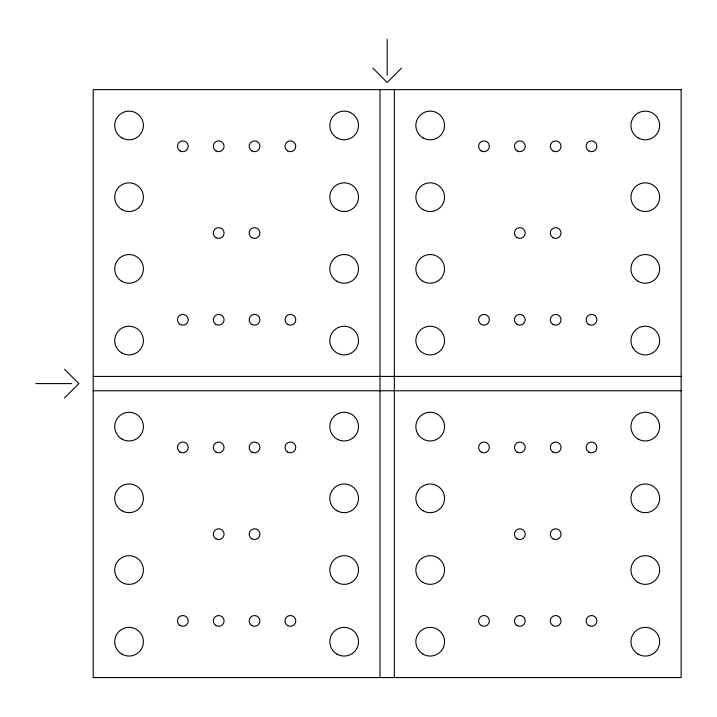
<?xml version="1.0" encoding="UTF-8"?>
<svg xmlns="http://www.w3.org/2000/svg" width="717" height="717" viewBox="0 0 717 717"><rect width="100%" height="100%" fill="white"/><g stroke="black" fill="none" stroke-linecap="round" stroke-linejoin="round"><path stroke-width="1.08" d="M64.53 397.935L78.87 383.595L64.53 369.255M401.52 68.115L387.18 82.455L372.84 68.115M93.21 376.425L681.15 376.425M35.85 383.595L71.7 383.595M93.21 390.765L681.15 390.765M394.35 89.625L394.35 677.565M387.18 39.435L387.18 75.285M380.01 89.625L380.01 677.565M681.15 89.625L93.21 89.625L93.21 677.565L681.15 677.565L681.15 89.625M417.778 433.785A14.34 14.34 0 0 0 442.622 433.785A14.34 14.34 0 0 0 430.2 412.275A14.34 14.34 0 0 0 417.778 433.785M331.738 433.785A14.34 14.34 0 0 0 356.582 433.785A14.34 14.34 0 0 0 344.16 412.275A14.34 14.34 0 0 0 331.738 433.785M423.03 654.137A14.34 14.34 0 0 0 444.54 641.715A14.34 14.34 0 0 0 423.03 629.293A14.34 14.34 0 0 0 423.03 654.137M638.13 439.037A14.34 14.34 0 0 0 659.64 426.615A14.34 14.34 0 0 0 638.13 414.193A14.34 14.34 0 0 0 638.13 439.037M287.687 150.946A5.395 5.395 0 0 0 295.78 146.277A5.395 5.395 0 0 0 287.687 141.607A5.395 5.395 0 0 0 287.687 150.946M251.837 150.946A5.395 5.395 0 0 0 259.93 146.277A5.395 5.395 0 0 0 251.837 141.607A5.395 5.395 0 0 0 251.837 150.946M215.987 150.946A5.395 5.395 0 0 0 224.08 146.277A5.395 5.395 0 0 0 215.987 141.607A5.395 5.395 0 0 0 215.987 150.946M215.987 237.694A5.395 5.395 0 0 0 224.08 233.025A5.395 5.395 0 0 0 215.987 228.356A5.395 5.395 0 0 0 215.987 237.694M180.137 150.946A5.395 5.395 0 0 0 188.23 146.277A5.395 5.395 0 0 0 180.137 141.607A5.395 5.395 0 0 0 180.137 150.946M287.687 324.442A5.395 5.395 0 0 0 295.78 319.773A5.395 5.395 0 0 0 287.687 315.104A5.395 5.395 0 0 0 287.687 324.442M251.837 324.442A5.395 5.395 0 0 0 259.93 319.773A5.395 5.395 0 0 0 251.837 315.104A5.395 5.395 0 0 0 251.837 324.442M251.837 237.694A5.395 5.395 0 0 0 259.93 233.025A5.395 5.395 0 0 0 251.837 228.356A5.395 5.395 0 0 0 251.837 237.694M215.987 324.442A5.395 5.395 0 0 0 224.08 319.773A5.395 5.395 0 0 0 215.987 315.104A5.395 5.395 0 0 0 215.987 324.442M180.137 324.442A5.395 5.395 0 0 0 188.23 319.773A5.395 5.395 0 0 0 180.137 315.104A5.395 5.395 0 0 0 180.137 324.442M588.827 150.946A5.395 5.395 0 0 0 596.92 146.277A5.395 5.395 0 0 0 588.827 141.607A5.395 5.395 0 0 0 588.827 150.946M552.977 150.946A5.395 5.395 0 0 0 561.07 146.277A5.395 5.395 0 0 0 552.977 141.607A5.395 5.395 0 0 0 552.977 150.946M517.127 150.946A5.395 5.395 0 0 0 525.22 146.277A5.395 5.395 0 0 0 517.127 141.607A5.395 5.395 0 0 0 517.127 150.946M517.127 237.694A5.395 5.395 0 0 0 525.22 233.025A5.395 5.395 0 0 0 517.127 228.356A5.395 5.395 0 0 0 517.127 237.694M481.277 150.946A5.395 5.395 0 0 0 489.37 146.277A5.395 5.395 0 0 0 481.277 141.607A5.395 5.395 0 0 0 481.277 150.946M588.827 324.442A5.395 5.395 0 0 0 596.92 319.773A5.395 5.395 0 0 0 588.827 315.104A5.395 5.395 0 0 0 588.827 324.442M552.977 324.442A5.395 5.395 0 0 0 561.07 319.773A5.395 5.395 0 0 0 552.977 315.104A5.395 5.395 0 0 0 552.977 324.442M552.977 237.694A5.395 5.395 0 0 0 561.07 233.025A5.395 5.395 0 0 0 552.977 228.356A5.395 5.395 0 0 0 552.977 237.694M517.127 324.442A5.395 5.395 0 0 0 525.22 319.773A5.395 5.395 0 0 0 517.127 315.104A5.395 5.395 0 0 0 517.127 324.442M481.277 324.442A5.395 5.395 0 0 0 489.37 319.773A5.395 5.395 0 0 0 481.277 315.104A5.395 5.395 0 0 0 481.277 324.442M287.687 452.086A5.395 5.395 0 0 0 295.78 447.417A5.395 5.395 0 0 0 287.687 442.748A5.395 5.395 0 0 0 287.687 452.086M251.837 452.086A5.395 5.395 0 0 0 259.93 447.417A5.395 5.395 0 0 0 251.837 442.748A5.395 5.395 0 0 0 251.837 452.086M215.987 452.086A5.395 5.395 0 0 0 224.08 447.417A5.395 5.395 0 0 0 215.987 442.748A5.395 5.395 0 0 0 215.987 452.086M215.987 538.834A5.395 5.395 0 0 0 224.08 534.165A5.395 5.395 0 0 0 215.987 529.496A5.395 5.395 0 0 0 215.987 538.834M180.137 452.086A5.395 5.395 0 0 0 188.23 447.417A5.395 5.395 0 0 0 180.137 442.748A5.395 5.395 0 0 0 180.137 452.086M180.137 625.582A5.395 5.395 0 0 0 188.23 620.913A5.395 5.395 0 0 0 180.137 616.244A5.395 5.395 0 0 0 180.137 625.582M215.987 625.582A5.395 5.395 0 0 0 224.08 620.913A5.395 5.395 0 0 0 215.987 616.244A5.395 5.395 0 0 0 215.987 625.582M251.837 625.582A5.395 5.395 0 0 0 259.93 620.913A5.395 5.395 0 0 0 251.837 616.244A5.395 5.395 0 0 0 251.837 625.582M251.837 538.834A5.395 5.395 0 0 0 259.93 534.165A5.395 5.395 0 0 0 251.837 529.496A5.395 5.395 0 0 0 251.837 538.834M287.687 625.582A5.395 5.395 0 0 0 295.78 620.913A5.395 5.395 0 0 0 287.687 616.244A5.395 5.395 0 0 0 287.687 625.582M588.827 452.086A5.395 5.395 0 0 0 596.92 447.417A5.395 5.395 0 0 0 588.827 442.748A5.395 5.395 0 0 0 588.827 452.086M552.977 452.086A5.395 5.395 0 0 0 561.07 447.417A5.395 5.395 0 0 0 552.977 442.748A5.395 5.395 0 0 0 552.977 452.086M517.127 452.086A5.395 5.395 0 0 0 525.22 447.417A5.395 5.395 0 0 0 517.127 442.748A5.395 5.395 0 0 0 517.127 452.086M517.127 538.834A5.395 5.395 0 0 0 525.22 534.165A5.395 5.395 0 0 0 517.127 529.496A5.395 5.395 0 0 0 517.127 538.834M481.277 452.086A5.395 5.395 0 0 0 489.37 447.417A5.395 5.395 0 0 0 481.277 442.748A5.395 5.395 0 0 0 481.277 452.086M588.827 625.582A5.395 5.395 0 0 0 596.92 620.913A5.395 5.395 0 0 0 588.827 616.244A5.395 5.395 0 0 0 588.827 625.582M552.977 625.582A5.395 5.395 0 0 0 561.07 620.913A5.395 5.395 0 0 0 552.977 616.244A5.395 5.395 0 0 0 552.977 625.582M552.977 538.834A5.395 5.395 0 0 0 561.07 534.165A5.395 5.395 0 0 0 552.977 529.496A5.395 5.395 0 0 0 552.977 538.834M517.127 625.582A5.395 5.395 0 0 0 525.22 620.913A5.395 5.395 0 0 0 517.127 616.244A5.395 5.395 0 0 0 517.127 625.582M481.277 625.582A5.395 5.395 0 0 0 489.37 620.913A5.395 5.395 0 0 0 481.277 616.244A5.395 5.395 0 0 0 481.277 625.582M121.89 137.897A14.34 14.34 0 0 0 143.4 125.475A14.34 14.34 0 0 0 121.89 113.053A14.34 14.34 0 0 0 121.89 137.897M121.89 209.597A14.34 14.34 0 0 0 143.4 197.175A14.34 14.34 0 0 0 121.89 184.753A14.34 14.34 0 0 0 121.89 209.597M121.89 281.297A14.34 14.34 0 0 0 143.4 268.875A14.34 14.34 0 0 0 121.89 256.453A14.34 14.34 0 0 0 121.89 281.297M121.89 352.997A14.34 14.34 0 0 0 143.4 340.575A14.34 14.34 0 0 0 121.89 328.153A14.34 14.34 0 0 0 121.89 352.997M336.99 137.897A14.34 14.34 0 0 0 358.5 125.475A14.34 14.34 0 0 0 336.99 113.053A14.34 14.34 0 0 0 336.99 137.897M336.99 209.597A14.34 14.34 0 0 0 358.5 197.175A14.34 14.34 0 0 0 336.99 184.753A14.34 14.34 0 0 0 336.99 209.597M336.99 281.297A14.34 14.34 0 0 0 358.5 268.875A14.34 14.34 0 0 0 336.99 256.453A14.34 14.34 0 0 0 336.99 281.297M331.738 347.745A14.34 14.34 0 0 0 356.582 347.745A14.34 14.34 0 0 0 344.16 326.235A14.34 14.34 0 0 0 331.738 347.745M423.03 137.897A14.34 14.34 0 0 0 444.54 125.475A14.34 14.34 0 0 0 423.03 113.053A14.34 14.34 0 0 0 423.03 137.897M423.03 209.597A14.34 14.34 0 0 0 444.54 197.175A14.34 14.34 0 0 0 423.03 184.753A14.34 14.34 0 0 0 423.03 209.597M423.03 281.297A14.34 14.34 0 0 0 444.54 268.875A14.34 14.34 0 0 0 423.03 256.453A14.34 14.34 0 0 0 423.03 281.297M417.778 347.745A14.34 14.34 0 0 0 442.622 347.745A14.34 14.34 0 0 0 430.2 326.235A14.34 14.34 0 0 0 417.778 347.745M638.13 137.897A14.34 14.34 0 0 0 659.64 125.475A14.34 14.34 0 0 0 638.13 113.053A14.34 14.34 0 0 0 638.13 137.897M638.13 209.597A14.34 14.34 0 0 0 659.64 197.175A14.34 14.34 0 0 0 638.13 184.753A14.34 14.34 0 0 0 638.13 209.597M638.13 281.297A14.34 14.34 0 0 0 659.64 268.875A14.34 14.34 0 0 0 638.13 256.453A14.34 14.34 0 0 0 638.13 281.297M632.878 347.745A14.34 14.34 0 0 0 657.722 347.745A14.34 14.34 0 0 0 645.3 326.235A14.34 14.34 0 0 0 632.878 347.745M121.89 439.037A14.34 14.34 0 0 0 143.4 426.615A14.34 14.34 0 0 0 121.89 414.193A14.34 14.34 0 0 0 121.89 439.037M121.89 510.737A14.34 14.34 0 0 0 143.4 498.315A14.34 14.34 0 0 0 121.89 485.893A14.34 14.34 0 0 0 121.89 510.737M116.638 577.185A14.34 14.34 0 0 0 141.482 577.185A14.34 14.34 0 0 0 129.06 555.675A14.34 14.34 0 0 0 116.638 577.185M121.89 654.137A14.34 14.34 0 0 0 143.4 641.715A14.34 14.34 0 0 0 121.89 629.293A14.34 14.34 0 0 0 121.89 654.137M336.99 510.737A14.34 14.34 0 0 0 358.5 498.315A14.34 14.34 0 0 0 336.99 485.893A14.34 14.34 0 0 0 336.99 510.737M336.99 582.437A14.34 14.34 0 0 0 358.5 570.015A14.34 14.34 0 0 0 336.99 557.593A14.34 14.34 0 0 0 336.99 582.437M336.99 654.137A14.34 14.34 0 0 0 358.5 641.715A14.34 14.34 0 0 0 336.99 629.293A14.34 14.34 0 0 0 336.99 654.137M423.03 510.737A14.34 14.34 0 0 0 444.54 498.315A14.34 14.34 0 0 0 423.03 485.893A14.34 14.34 0 0 0 423.03 510.737M423.03 582.437A14.34 14.34 0 0 0 444.54 570.015A14.34 14.34 0 0 0 423.03 557.593A14.34 14.34 0 0 0 423.03 582.437M638.13 510.737A14.34 14.34 0 0 0 659.64 498.315A14.34 14.34 0 0 0 638.13 485.893A14.34 14.34 0 0 0 638.13 510.737M638.13 582.437A14.34 14.34 0 0 0 659.64 570.015A14.34 14.34 0 0 0 638.13 557.593A14.34 14.34 0 0 0 638.13 582.437M638.13 654.137A14.34 14.34 0 0 0 659.64 641.715A14.34 14.34 0 0 0 638.13 629.293A14.34 14.34 0 0 0 638.13 654.137"/></g></svg>
